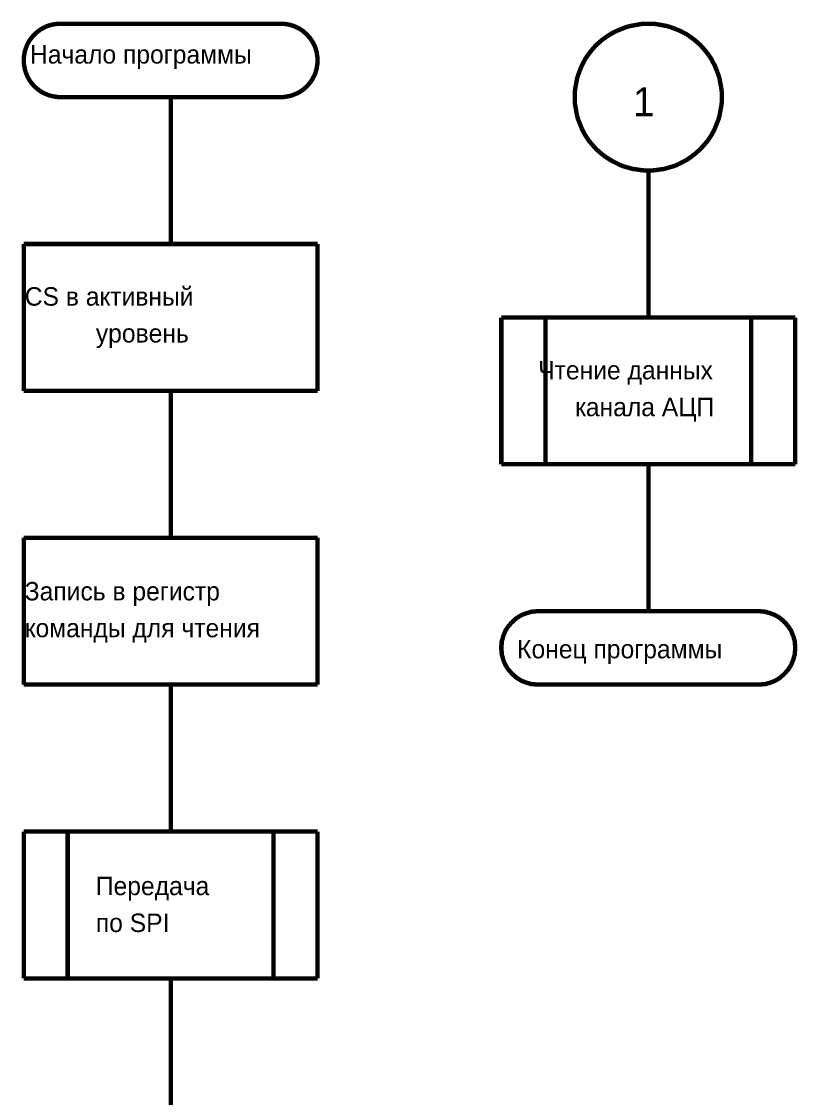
# Model space of a CAD drawing. Header units: inches. Extents: x 0 to 594, y 0 to 420.
# Drawn here: x 334.9 to 387.7, y 179.3 to 252.6 of the extents above; entities that cross this region are included whole.
import ezdxf

# ---------------------------------------------------------------- set-up
doc = ezdxf.new("R2010")
doc.units = ezdxf.units.IN
doc.layers.add('Sheet', color=255, linetype='Continuous')

msp = doc.modelspace()

# ---------------------------------------------------------------- linework, layer by layer
at = {"layer": 'Sheet', "const_width": 0.3}
for points in [[(337.507, 252.488), (337.384, 252.488), (337.25, 252.477), (337.126, 252.455), (337.003, 252.443), (336.88, 252.41), (336.768, 252.376), (336.645, 252.343), (336.533, 252.298), (336.421, 252.242), (336.32, 252.186), (336.208, 252.13), (336.107, 252.063), (336.018, 251.996), (335.917, 251.917), (335.827, 251.839), (335.738, 251.76), (335.659, 251.671), (335.581, 251.581), (335.502, 251.492), (335.435, 251.391), (335.368, 251.29), (335.312, 251.189), (335.256, 251.077), (335.211, 250.965), (335.167, 250.853), (335.122, 250.741), (335.088, 250.618), (335.066, 250.495), (335.043, 250.372), (335.021, 250.249), (335.01, 250.125), (335.01, 249.991)], [(337.507, 252.488), (352.503, 252.488)], [(355, 249.991), (355, 250.125), (354.989, 250.249), (354.967, 250.372), (354.955, 250.495), (354.922, 250.618), (354.888, 250.741), (354.855, 250.853), (354.81, 250.965), (354.754, 251.077), (354.698, 251.189), (354.642, 251.29), (354.575, 251.391), (354.507, 251.492), (354.429, 251.581), (354.351, 251.671), (354.272, 251.76), (354.183, 251.839), (354.093, 251.917), (354.003, 251.996), (353.903, 252.063), (353.802, 252.13), (353.701, 252.186), (353.589, 252.242), (353.477, 252.298), (353.365, 252.343), (353.253, 252.376), (353.13, 252.41), (353.007, 252.443), (352.883, 252.455), (352.76, 252.477), (352.637, 252.488), (352.503, 252.488)], [(352.503, 252.488), (352.503, 252.488), (352.503, 252.488), (352.503, 252.488), (352.503, 252.488), (352.503, 252.488), (352.503, 252.488), (352.503, 252.488), (352.503, 252.488), (352.503, 252.488), (352.503, 252.488), (352.503, 252.488), (352.503, 252.488), (352.503, 252.488), (352.503, 252.488), (352.503, 252.488), (352.503, 252.488), (352.503, 252.488), (352.503, 252.488), (352.503, 252.488), (352.503, 252.488), (352.503, 252.488), (352.503, 252.488), (352.503, 252.488), (352.503, 252.488), (352.503, 252.488), (352.503, 252.488), (352.503, 252.488), (352.503, 252.488), (352.503, 252.488), (352.503, 252.488), (352.503, 252.488), (352.503, 252.488)], [(372.504, 247.494), (372.504, 247.74), (372.527, 248.009), (372.571, 248.255), (372.616, 248.501), (372.661, 248.748), (372.728, 248.972), (372.818, 249.218), (372.907, 249.442), (372.997, 249.666), (373.109, 249.868), (373.221, 250.092), (373.355, 250.293), (373.49, 250.472), (373.647, 250.674), (373.803, 250.853), (373.96, 251.032), (374.139, 251.189), (374.319, 251.346), (374.52, 251.503), (374.722, 251.637), (374.923, 251.772), (375.125, 251.884), (375.349, 251.996), (375.573, 252.085), (375.797, 252.175), (376.021, 252.264), (376.267, 252.331), (376.514, 252.376), (376.76, 252.421), (377.006, 252.466), (377.253, 252.488), (377.521, 252.488)], [(377.521, 252.488), (377.253, 252.488), (377.006, 252.466), (376.76, 252.421), (376.514, 252.376), (376.267, 252.331), (376.021, 252.264), (375.797, 252.175), (375.573, 252.085), (375.349, 251.996), (375.125, 251.884), (374.923, 251.772), (374.722, 251.637), (374.52, 251.503), (374.319, 251.346), (374.139, 251.189), (373.96, 251.032), (373.803, 250.853), (373.647, 250.674), (373.49, 250.472), (373.355, 250.293), (373.221, 250.092), (373.109, 249.868), (372.997, 249.666), (372.907, 249.442), (372.818, 249.218), (372.728, 248.972), (372.661, 248.748), (372.616, 248.501), (372.571, 248.255), (372.527, 248.009), (372.504, 247.74), (372.504, 247.494)], [(377.521, 252.488), (377.521, 252.488)], [(377.521, 252.488), (377.768, 252.488), (378.037, 252.466), (378.283, 252.421), (378.529, 252.376), (378.776, 252.331), (379, 252.264), (379.246, 252.175), (379.47, 252.085), (379.694, 251.996), (379.896, 251.884), (380.12, 251.772), (380.321, 251.637), (380.5, 251.503), (380.702, 251.346), (380.881, 251.189), (381.06, 251.032), (381.217, 250.853), (381.374, 250.674), (381.531, 250.472), (381.665, 250.293), (381.8, 250.092), (381.912, 249.868), (382.024, 249.666), (382.113, 249.442), (382.203, 249.218), (382.292, 248.972), (382.36, 248.748), (382.404, 248.501), (382.449, 248.255), (382.494, 248.009), (382.516, 247.74), (382.516, 247.494)], [(382.516, 247.494), (382.516, 247.74), (382.494, 248.009), (382.449, 248.255), (382.404, 248.501), (382.36, 248.748), (382.292, 248.972), (382.203, 249.218), (382.113, 249.442), (382.024, 249.666), (381.912, 249.868), (381.8, 250.092), (381.665, 250.293), (381.531, 250.472), (381.374, 250.674), (381.217, 250.853), (381.06, 251.032), (380.881, 251.189), (380.702, 251.346), (380.5, 251.503), (380.321, 251.637), (380.12, 251.772), (379.896, 251.884), (379.694, 251.996), (379.47, 252.085), (379.246, 252.175), (379, 252.264), (378.776, 252.331), (378.529, 252.376), (378.283, 252.421), (378.037, 252.466), (377.768, 252.488), (377.521, 252.488)], [(335.01, 249.991), (335.01, 249.868), (335.021, 249.733), (335.043, 249.61), (335.066, 249.487), (335.088, 249.364), (335.122, 249.252), (335.167, 249.129), (335.211, 249.017), (335.256, 248.905), (335.312, 248.804), (335.368, 248.692), (335.435, 248.591), (335.502, 248.501), (335.581, 248.401), (335.659, 248.311), (335.738, 248.222), (335.827, 248.143), (335.917, 248.065), (336.018, 247.986), (336.107, 247.919), (336.208, 247.852), (336.32, 247.796), (336.421, 247.74), (336.533, 247.695), (336.645, 247.65), (336.768, 247.606), (336.88, 247.572), (337.003, 247.55), (337.126, 247.527), (337.25, 247.505), (337.384, 247.494), (337.507, 247.494)], [(352.503, 247.494), (352.637, 247.494), (352.76, 247.505), (352.883, 247.527), (353.007, 247.55), (353.13, 247.572), (353.253, 247.606), (353.365, 247.65), (353.477, 247.695), (353.589, 247.74), (353.701, 247.796), (353.802, 247.852), (353.903, 247.919), (354.003, 247.986), (354.093, 248.065), (354.183, 248.143), (354.272, 248.222), (354.351, 248.311), (354.429, 248.401), (354.507, 248.501), (354.575, 248.591), (354.642, 248.692), (354.698, 248.804), (354.754, 248.905), (354.81, 249.017), (354.855, 249.129), (354.888, 249.252), (354.922, 249.364), (354.955, 249.487), (354.967, 249.61), (354.989, 249.733), (355, 249.868), (355, 249.991)], [(337.507, 247.494), (352.503, 247.494)], [(345.011, 247.494), (345.011, 237.493)], [(377.521, 242.499), (377.253, 242.499), (377.006, 242.521), (376.76, 242.566), (376.514, 242.589), (376.267, 242.656), (376.021, 242.723), (375.797, 242.79), (375.573, 242.88), (375.349, 242.992), (375.125, 243.104), (374.923, 243.216), (374.722, 243.35), (374.52, 243.484), (374.319, 243.641), (374.139, 243.798), (373.96, 243.955), (373.803, 244.134), (373.647, 244.313), (373.49, 244.492), (373.355, 244.694), (373.221, 244.895), (373.109, 245.097), (372.997, 245.321), (372.907, 245.545), (372.818, 245.769), (372.728, 245.993), (372.661, 246.239), (372.616, 246.486), (372.571, 246.732), (372.527, 246.978), (372.504, 247.225), (372.504, 247.494)], [(372.504, 247.494), (372.504, 247.494)], [(372.504, 247.494), (372.504, 247.225), (372.527, 246.978), (372.571, 246.732), (372.616, 246.486), (372.661, 246.239), (372.728, 245.993), (372.818, 245.769), (372.907, 245.545), (372.997, 245.321), (373.109, 245.097), (373.221, 244.895), (373.355, 244.694), (373.49, 244.492), (373.647, 244.313), (373.803, 244.134), (373.96, 243.955), (374.139, 243.798), (374.319, 243.641), (374.52, 243.484), (374.722, 243.35), (374.923, 243.216), (375.125, 243.104), (375.349, 242.992), (375.573, 242.88), (375.797, 242.79), (376.021, 242.723), (376.267, 242.656), (376.514, 242.589), (376.76, 242.566), (377.006, 242.521), (377.253, 242.499), (377.521, 242.499)], [(382.516, 247.494), (382.516, 247.225), (382.494, 246.978), (382.449, 246.732), (382.404, 246.486), (382.36, 246.239), (382.292, 245.993), (382.203, 245.769), (382.113, 245.545), (382.024, 245.321), (381.912, 245.097), (381.8, 244.895), (381.665, 244.694), (381.531, 244.492), (381.374, 244.313), (381.217, 244.134), (381.06, 243.955), (380.881, 243.798), (380.702, 243.641), (380.5, 243.484), (380.321, 243.35), (380.12, 243.216), (379.896, 243.104), (379.694, 242.992), (379.47, 242.88), (379.246, 242.79), (379, 242.723), (378.776, 242.656), (378.529, 242.589), (378.283, 242.566), (378.037, 242.521), (377.768, 242.499), (377.521, 242.499)], [(377.521, 242.499), (377.768, 242.499), (378.037, 242.521), (378.283, 242.566), (378.529, 242.589), (378.776, 242.656), (379, 242.723), (379.246, 242.79), (379.47, 242.88), (379.694, 242.992), (379.896, 243.104), (380.12, 243.216), (380.321, 243.35), (380.5, 243.484), (380.702, 243.641), (380.881, 243.798), (381.06, 243.955), (381.217, 244.134), (381.374, 244.313), (381.531, 244.492), (381.665, 244.694), (381.8, 244.895), (381.912, 245.097), (382.024, 245.321), (382.113, 245.545), (382.203, 245.769), (382.292, 245.993), (382.36, 246.239), (382.404, 246.486), (382.449, 246.732), (382.494, 246.978), (382.516, 247.225), (382.516, 247.494)], [(382.516, 247.494), (382.516, 247.494), (382.516, 247.494), (382.516, 247.494), (382.516, 247.494), (382.516, 247.494), (382.516, 247.494), (382.516, 247.494), (382.516, 247.494), (382.516, 247.494), (382.516, 247.494), (382.516, 247.494), (382.516, 247.494), (382.516, 247.494), (382.516, 247.494), (382.516, 247.494), (382.516, 247.494), (382.516, 247.494), (382.516, 247.494), (382.516, 247.494), (382.516, 247.494), (382.516, 247.494), (382.516, 247.494), (382.516, 247.494), (382.516, 247.494), (382.516, 247.494), (382.516, 247.494), (382.516, 247.494), (382.516, 247.494), (382.516, 247.494), (382.516, 247.494), (382.516, 247.494), (382.516, 247.494)], [(382.516, 247.494), (382.516, 247.494)], [(377.521, 242.499), (377.521, 232.487)], [(355, 237.493), (335.01, 237.493)], [(335.01, 237.493), (335.01, 227.493)], [(355, 227.493), (355, 237.493)], [(367.51, 222.498), (367.51, 232.487)], [(367.51, 232.487), (387.511, 232.487)], [(370.511, 232.487), (370.511, 222.498)], [(384.51, 232.487), (384.51, 222.498)], [(387.511, 232.487), (387.511, 222.498)], [(335.01, 227.493), (355, 227.493)], [(345.011, 227.493), (345.011, 217.492)], [(387.511, 222.498), (367.51, 222.498)], [(377.521, 222.498), (377.521, 212.486)], [(355, 217.492), (335.01, 217.492)], [(335.01, 217.492), (335.01, 207.491)], [(355, 207.491), (355, 217.492)], [(370.018, 212.486), (369.884, 212.486), (369.772, 212.464), (369.637, 212.464), (369.503, 212.441), (369.391, 212.397), (369.279, 212.374), (369.145, 212.329), (369.033, 212.285), (368.921, 212.24), (368.831, 212.195), (368.719, 212.128), (368.607, 212.061), (368.517, 211.993), (368.428, 211.926), (368.338, 211.837), (368.249, 211.747), (368.159, 211.68), (368.092, 211.568), (368.002, 211.478), (367.935, 211.389), (367.868, 211.277), (367.801, 211.187), (367.756, 211.075), (367.711, 210.963), (367.666, 210.851), (367.621, 210.739), (367.599, 210.627), (367.554, 210.493), (367.532, 210.381), (367.532, 210.246), (367.51, 210.134), (367.51, 210)], [(370.018, 212.486), (385.002, 212.486)], [(387.511, 210), (387.511, 210.134), (387.489, 210.246), (387.489, 210.381), (387.466, 210.493), (387.421, 210.627), (387.399, 210.739), (387.354, 210.851), (387.31, 210.963), (387.265, 211.075), (387.22, 211.187), (387.153, 211.277), (387.086, 211.389), (387.018, 211.478), (386.929, 211.568), (386.862, 211.68), (386.772, 211.747), (386.682, 211.837), (386.593, 211.926), (386.503, 211.993), (386.414, 212.061), (386.302, 212.128), (386.19, 212.195), (386.1, 212.24), (385.988, 212.285), (385.876, 212.329), (385.742, 212.374), (385.63, 212.397), (385.518, 212.441), (385.383, 212.464), (385.249, 212.464), (385.137, 212.486), (385.002, 212.486)], [(385.002, 212.486), (385.002, 212.486), (385.002, 212.486), (385.002, 212.486), (385.002, 212.486), (385.002, 212.486), (385.002, 212.486), (385.002, 212.486), (385.002, 212.486), (385.002, 212.486), (385.002, 212.486), (385.002, 212.486), (385.002, 212.486), (385.002, 212.486), (385.002, 212.486), (385.002, 212.486), (385.002, 212.486), (385.002, 212.486), (385.002, 212.486), (385.002, 212.486), (385.002, 212.486), (385.002, 212.486), (385.002, 212.486), (385.002, 212.486), (385.002, 212.486), (385.002, 212.486), (385.002, 212.486), (385.002, 212.486), (385.002, 212.486), (385.002, 212.486), (385.002, 212.486), (385.002, 212.486), (385.002, 212.486)], [(367.51, 210), (367.51, 209.866), (367.532, 209.754), (367.532, 209.619), (367.554, 209.485), (367.599, 209.373), (367.621, 209.261), (367.666, 209.126), (367.711, 209.015), (367.756, 208.903), (367.801, 208.813), (367.868, 208.701), (367.935, 208.589), (368.002, 208.499), (368.092, 208.41), (368.159, 208.32), (368.249, 208.231), (368.338, 208.141), (368.428, 208.074), (368.517, 207.984), (368.607, 207.917), (368.719, 207.85), (368.831, 207.783), (368.921, 207.738), (369.033, 207.693), (369.145, 207.648), (369.279, 207.603), (369.391, 207.581), (369.503, 207.536), (369.637, 207.514), (369.772, 207.514), (369.884, 207.491), (370.018, 207.491)], [(385.002, 207.491), (385.137, 207.491), (385.249, 207.514), (385.383, 207.514), (385.518, 207.536), (385.63, 207.581), (385.742, 207.603), (385.876, 207.648), (385.988, 207.693), (386.1, 207.738), (386.19, 207.783), (386.302, 207.85), (386.414, 207.917), (386.503, 207.984), (386.593, 208.074), (386.682, 208.141), (386.772, 208.231), (386.862, 208.32), (386.929, 208.41), (387.018, 208.499), (387.086, 208.589), (387.153, 208.701), (387.22, 208.813), (387.265, 208.903), (387.31, 209.015), (387.354, 209.126), (387.399, 209.261), (387.421, 209.373), (387.466, 209.485), (387.489, 209.619), (387.489, 209.754), (387.511, 209.866), (387.511, 210)], [(335.01, 207.491), (355, 207.491)], [(345.011, 207.491), (345.011, 197.491)], [(370.018, 207.491), (385.002, 207.491)], [(335.01, 187.49), (335.01, 197.491)], [(335.01, 197.491), (355, 197.491)], [(338, 197.491), (338, 187.49)], [(352.01, 197.491), (352.01, 187.49)], [(355, 197.491), (355, 187.49)], [(355, 187.49), (335.01, 187.49)], [(345.011, 187.49), (345.011, 177.501)]]:
    msp.add_lwpolyline(points, dxfattribs=at)

# ---------------------------------------------------------------- texts
at = {"layer": 'Sheet'}
for s, height, p in [('Начало программы', 1.25427, (335.435, 249.778)), ('1', 1.971, (376.469, 246.195)), ('CS в активный', 1.25427, (335.077, 233.294)), ('уровень', 1.2543, (339.915, 230.785)), ('Чтение данных', 1.25427, (370.018, 228.276)), ('канала АЦП', 1.2543, (372.527, 225.768)), ('Запись в регистр', 1.25427, (335.077, 213.225)), ('команды для чтения', 1.25427, (335.077, 210.717)), ('Конец программы', 1.25427, (368.585, 209.283)), ('Передача', 1.2543, (339.915, 193.157)), ('по SPI', 1.2543, (339.915, 190.648))]:
    msp.add_text(s, height=height, dxfattribs=at).set_placement(p)

doc.saveas('drawing.dxf')
